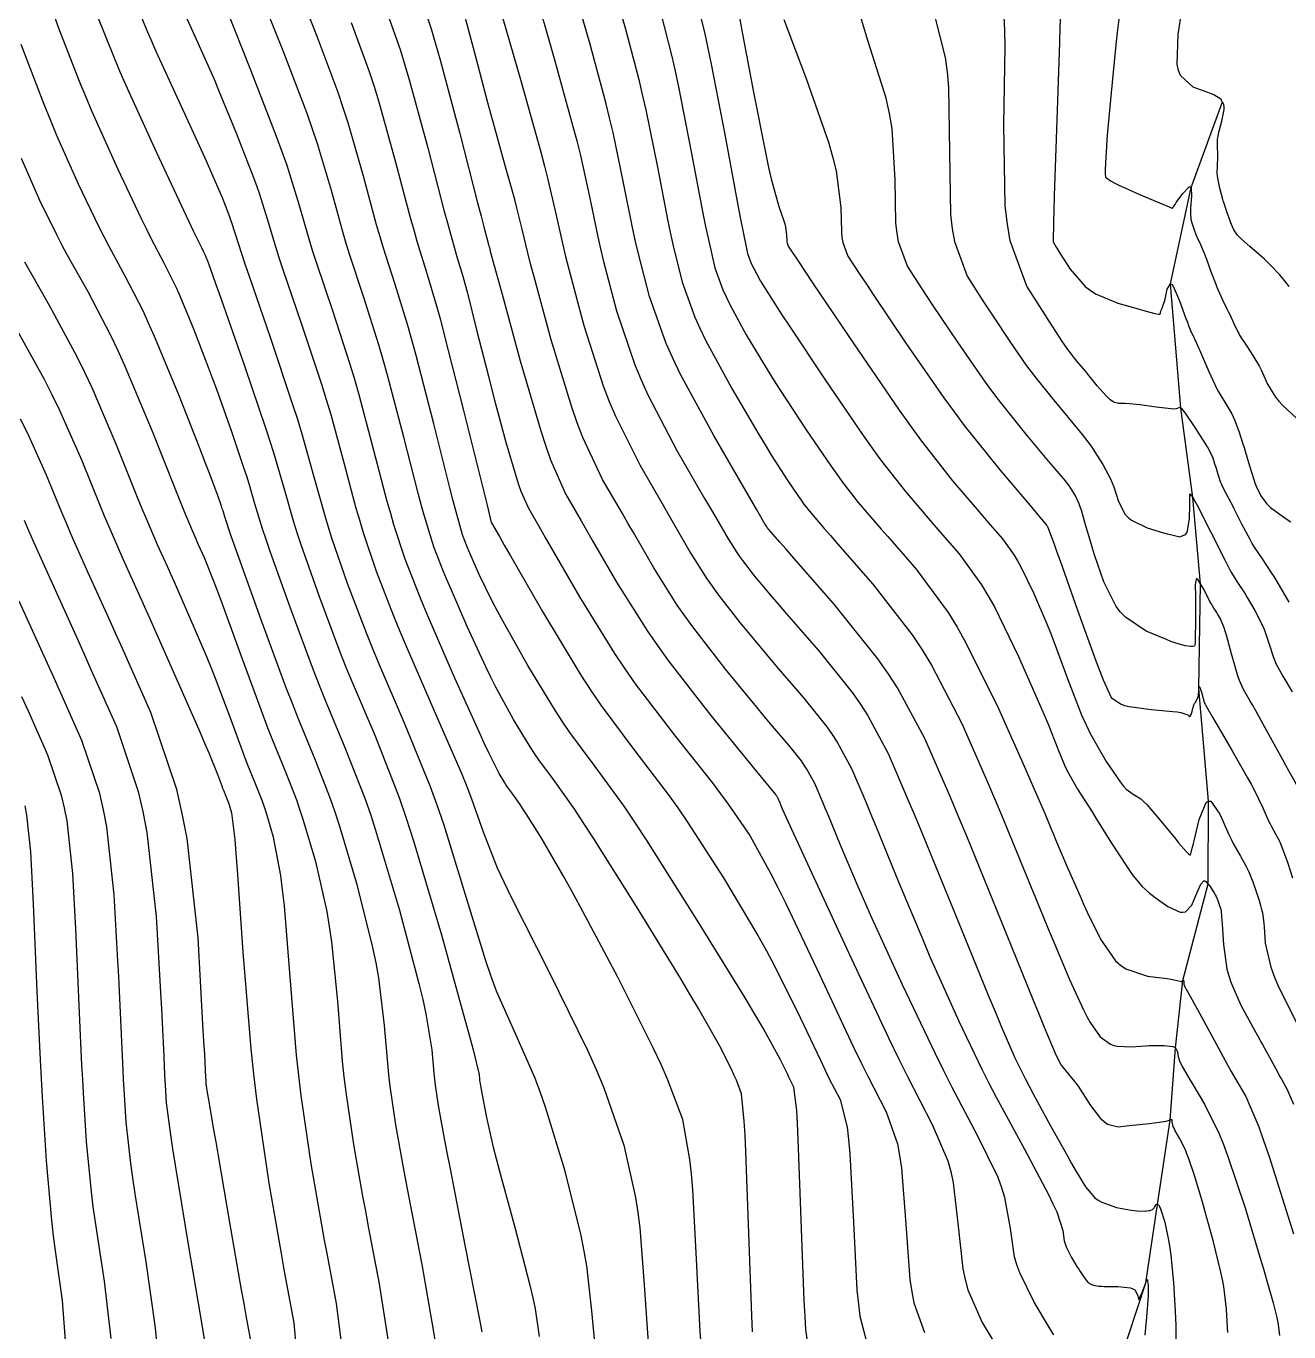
# Model space of a CAD drawing. Header units: metres. Extents: x 837475 to 838479, y 1189012 to 1191015.
# Drawn here: x 837626.7 to 837717.1, y 1190022 to 1190115.5 of the extents above; entities that cross this region are included whole.
import ezdxf

# ---------------------------------------------------------------- set-up
doc = ezdxf.new("R2010")
doc.units = ezdxf.units.M
doc.header["$LTSCALE"] = 0.3
for name, color, linetype in [('COTAS 10', 1, 'Continuous'), ('COTAS INT', 252, 'Continuous'), ('DRENAJE', 5, 'Continuous')]:
    doc.layers.add(name, color=color, linetype=linetype)

msp = doc.modelspace()

# ---------------------------------------------------------------- linework, layer by layer
at = {"layer": 'COTAS 10'}
for points in [[(837627.436, 1190119.739), (837628.998, 1190115.354), (837630.458, 1190111.607), (837630.906, 1190110.531), (837631.372, 1190109.439), (837633.209, 1190105.354), (837634.906, 1190101.774), (837635.283, 1190101), (837635.619, 1190100.319), (837636.5, 1190098.644), (837637.204, 1190097.267), (837637.43, 1190096.774), (837637.669, 1190096.233), (837638.644, 1190093.875), (837639.704, 1190091.13), (837639.997, 1190090.344), (837640.29, 1190089.547), (837641.346, 1190086.577), (837642.244, 1190083.923), (837642.438, 1190083.326), (837642.609, 1190082.789), (837643.025, 1190081.346), (837643.574, 1190079.561), (837643.827, 1190078.808), (837644.125, 1190077.943), (837645.565, 1190073.886), (837647.22, 1190069.439), (837647.652, 1190068.329), (837648.073, 1190067.271), (837649.5, 1190063.886), (837650.922, 1190060.244), (837651.34, 1190059.024), (837651.768, 1190057.713), (837653.403, 1190052.212), (837654.794, 1190046.967), (837655.069, 1190045.817), (837655.296, 1190044.799), (837655.72, 1190042.212), (837655.856, 1190040.548), (837655.903, 1190040.112), (837655.953, 1190039.686), (837656.167, 1190038.236), (837656.606, 1190035.862), (837656.799, 1190034.854), (837657.022, 1190033.693), (837658.086, 1190028.236), (837659.101, 1190023.019), (837659.294, 1190022.011)], [(837678.684, 1190022.008), (837678.632, 1190023.2), (837678.428, 1190029.076), (837678.215, 1190034.934), (837678.157, 1190036.114), (837678.099, 1190037.102), (837677.895, 1190039.076), (837677.535, 1190040.037), (837677.379, 1190040.388), (837677.199, 1190040.775), (837676.344, 1190042.475), (837674.813, 1190045.188), (837674.206, 1190046.213), (837673.519, 1190047.356), (837670.379, 1190052.475), (837667.241, 1190057.456), (837666.556, 1190058.512), (837665.95, 1190059.428), (837664.426, 1190061.572), (837663.378, 1190062.981), (837663.071, 1190063.434), (837662.759, 1190063.915), (837661.572, 1190065.878), (837660.313, 1190068.204), (837659.955, 1190068.914), (837659.592, 1190069.652), (837658.247, 1190072.553), (837657.046, 1190075.304), (837656.774, 1190075.947), (837656.528, 1190076.538), (837655.861, 1190078.247), (837655.231, 1190080.286), (837655.008, 1190081.087), (837654.765, 1190081.99), (837653.715, 1190086.101), (837652.555, 1190090.541), (837652.242, 1190091.651), (837651.934, 1190092.71), (837650.851, 1190096.101), (837649.851, 1190099.136), (837649.595, 1190099.97), (837649.348, 1190100.801), (837648.528, 1190103.778), (837647.534, 1190107.112), (837647.176, 1190108.167), (837646.782, 1190109.28), (837645.062, 1190113.778), (837643.294, 1190118.253)], [(837700.265, 1190021.793), (837700.096, 1190022.073), (837699.891, 1190022.414), (837698.854, 1190024.149), (837697.822, 1190026.252), (837697.62, 1190026.826), (837697.454, 1190027.396), (837697.157, 1190029.423), (837696.767, 1190031.647), (837696.543, 1190032.342), (837696.267, 1190033.071), (837694.852, 1190035.989), (837692.959, 1190039.57), (837692.383, 1190040.716), (837691.785, 1190041.93), (837689.436, 1190046.876), (837687.234, 1190051.685), (837686.729, 1190052.814), (837686.269, 1190053.854), (837684.983, 1190056.876), (837684.098, 1190059.041), (837683.89, 1190059.54), (837683.699, 1190059.997), (837683.143, 1190061.285), (837682.585, 1190062.319), (837682.392, 1190062.615), (837682.182, 1190062.915), (837681.285, 1190064.035), (837679.976, 1190065.57), (837679.507, 1190066.132), (837678.991, 1190066.754), (837676.743, 1190069.493), (837674.404, 1190072.507), (837673.831, 1190073.301), (837673.291, 1190074.079), (837671.612, 1190076.743), (837670.159, 1190079.267), (837669.761, 1190079.956), (837669.365, 1190080.642), (837667.952, 1190083.082), (837666.535, 1190086.085), (837666.137, 1190087.124), (837665.736, 1190088.253), (837664.265, 1190093.082), (837663.04, 1190097.592), (837662.794, 1190098.52), (837662.588, 1190099.309), (837662.181, 1190100.998), (837661.912, 1190102.161), (837661.793, 1190102.617), (837661.655, 1190103.132), (837660.998, 1190105.476), (837660.196, 1190108.341), (837659.967, 1190109.183), (837659.735, 1190110.048), (837658.87, 1190113.347), (837658.088, 1190116.287)], [(837672.098, 1190116.545), (837672.908, 1190113.365), (837673.144, 1190112.317), (837673.385, 1190111.196), (837674.298, 1190106.545), (837675.133, 1190102.152), (837675.325, 1190101.195), (837675.5, 1190100.351), (837675.99, 1190098.237), (837676.565, 1190096.661), (837676.794, 1190096.155), (837677.053, 1190095.619), (837678.237, 1190093.434), (837679.734, 1190090.942), (837680.19, 1190090.213), (837680.663, 1190089.467), (837682.521, 1190086.632), (837684.295, 1190084.043), (837684.715, 1190083.452), (837685.104, 1190082.916), (837686.255, 1190081.435), (837687.467, 1190080.019), (837687.896, 1190079.524), (837688.365, 1190078.984), (837690.395, 1190076.661), (837692.695, 1190073.537), (837693.334, 1190072.492), (837693.974, 1190071.369), (837696.296, 1190066.661), (837698.224, 1190062.328), (837698.617, 1190061.44), (837698.948, 1190060.687), (837699.635, 1190059.098), (837700.049, 1190058.096), (837700.209, 1190057.714), (837700.388, 1190057.287), (837701.2, 1190055.368), (837702.139, 1190053.219), (837702.399, 1190052.648), (837702.658, 1190052.087), (837703.597, 1190050.144), (837704.686, 1190048.596), (837705.041, 1190048.283), (837705.42, 1190048.021), (837706.981, 1190047.493), (837708.379, 1190047.319), (837708.655, 1190047.279), (837708.882, 1190047.244), (837709.303, 1190047.147), (837709.397, 1190047.11), (837709.419, 1190047.112), (837709.439, 1190047.12), (837709.495, 1190047.193), (837709.534, 1190047.242), (837709.542, 1190047.235), (837709.549, 1190047.219), (837709.567, 1190047.087), (837709.585, 1190046.917), (837709.592, 1190046.878), (837709.601, 1190046.841), (837709.639, 1190046.738), (837709.696, 1190046.637), (837709.717, 1190046.602), (837709.739, 1190046.564), (837709.836, 1190046.404), (837710.169, 1190045.808), (837710.34, 1190045.495), (837710.545, 1190045.119), (837711.569, 1190043.225), (837712.701, 1190041.153), (837712.975, 1190040.664), (837713.231, 1190040.211), (837714.01, 1190038.88), (837714.94, 1190036.706), (837715.29, 1190035.721), (837715.681, 1190034.57), (837717.43, 1190029.03)], [(837691.673, 1190116.508), (837692.484, 1190113.311), (837692.623, 1190112.263), (837692.726, 1190111.143), (837692.787, 1190106.508), (837692.872, 1190102.048), (837692.989, 1190101.038), (837693.146, 1190100.125), (837694.053, 1190097.643), (837695.234, 1190095.801), (837695.564, 1190095.293), (837695.896, 1190094.785), (837697.108, 1190092.957), (837698.316, 1190091.225), (837698.645, 1190090.777), (837698.972, 1190090.344), (837700.135, 1190088.893), (837701.166, 1190087.668), (837701.41, 1190087.376), (837701.636, 1190087.105), (837702.303, 1190086.296), (837702.863, 1190085.555), (837703.022, 1190085.326), (837703.182, 1190085.088), (837703.774, 1190084.142), (837704.313, 1190083.121), (837704.44, 1190082.834), (837704.557, 1190082.546), (837704.898, 1190081.493), (837705.381, 1190080.558), (837705.588, 1190080.344), (837705.826, 1190080.15), (837706.948, 1190079.611), (837708.115, 1190079.263), (837708.381, 1190079.189), (837708.622, 1190079.125), (837709.288, 1190078.974), (837709.7, 1190079.122), (837709.781, 1190079.246), (837709.848, 1190079.406), (837709.971, 1190080.287), (837709.994, 1190081.235), (837709.998, 1190081.438), (837710, 1190081.615), (837710, 1190082.041), (837710.226, 1190081.777), (837710.371, 1190081.52), (837710.552, 1190081.182), (837711.504, 1190079.295), (837712.527, 1190077.265), (837712.752, 1190076.836), (837712.952, 1190076.466), (837713.465, 1190075.613), (837713.86, 1190075.028), (837713.986, 1190074.827), (837714.119, 1190074.609), (837714.659, 1190073.681), (837715.175, 1190072.67), (837715.293, 1190072.4), (837715.4, 1190072.134), (837715.698, 1190071.208), (837715.984, 1190070.32), (837716.084, 1190070.078), (837716.193, 1190069.837), (837716.663, 1190068.981), (837717.322, 1190067.871)], [(837642.772, 1190021.262), (837642.422, 1190023.179), (837642.271, 1190024.038), (837642.095, 1190025.039), (837641.262, 1190029.84), (837640.435, 1190034.634), (837640.264, 1190035.631), (837640.117, 1190036.484), (837639.793, 1190038.371), (837639.66, 1190039.168), (837639.633, 1190039.334), (837639.612, 1190039.476), (837639.57, 1190039.793), (837639.559, 1190039.959), (837639.557, 1190040.006), (837639.554, 1190040.054), (837639.546, 1190040.231), (837639.454, 1190041.875), (837639.399, 1190042.847), (837639.331, 1190044.044), (837638.976, 1190050.231), (837638.189, 1190057.363), (837637.849, 1190059.154), (837637.456, 1190060.865), (837635.592, 1190066.384), (837633.561, 1190070.96), (837633.062, 1190072.076), (837632.591, 1190073.128), (837631.12, 1190076.384), (837629.875, 1190079.181), (837629.547, 1190079.943), (837629.226, 1190080.7), (837628.125, 1190083.389), (837626.757, 1190086.417), (837626.268, 1190087.388)]]:
    msp.add_lwpolyline(points, dxfattribs=at)
at = {"layer": 'COTAS INT'}
for points in [[(837682.731, 1190020.486), (837682.507, 1190022.183), (837682.445, 1190023.118), (837682.385, 1190024.255), (837682.169, 1190030.041), (837681.96, 1190035.82), (837681.904, 1190036.953), (837681.848, 1190037.883), (837681.65, 1190039.554), (837681.387, 1190040.067), (837681.289, 1190040.267), (837681.181, 1190040.492), (837680.701, 1190041.513), (837679.452, 1190043.767), (837678.858, 1190044.769), (837678.158, 1190045.936), (837674.732, 1190051.513), (837671.089, 1190057.258), (837670.25, 1190058.53), (837669.485, 1190059.663), (837667.338, 1190062.606), (837665.6, 1190064.942), (837665.092, 1190065.694), (837664.573, 1190066.49), (837662.606, 1190069.745), (837660.83, 1190072.903), (837660.431, 1190073.639), (837660.073, 1190074.316), (837659.119, 1190076.258), (837658.515, 1190077.64), (837658.379, 1190077.963), (837658.256, 1190078.261), (837657.92, 1190079.119), (837657.452, 1190080.755), (837657.245, 1190081.543), (837657.004, 1190082.475), (837655.853, 1190087.052), (837654.595, 1190091.945), (837654.286, 1190093.078), (837653.994, 1190094.114), (837653.083, 1190097.052), (837652.25, 1190099.644), (837652.008, 1190100.462), (837651.761, 1190101.323), (837650.827, 1190104.796), (837649.73, 1190108.615), (837649.38, 1190109.695), (837649.01, 1190110.784), (837647.507, 1190114.796), (837645.777, 1190119.248)], [(837712.726, 1190021.967), (837712.712, 1190022.308), (837712.634, 1190023.65), (837712.428, 1190025.258), (837712.334, 1190025.765), (837712.223, 1190026.3), (837711.692, 1190028.459), (837711.098, 1190030.611), (837710.948, 1190031.142), (837710.804, 1190031.644), (837710.338, 1190033.225), (837709.915, 1190034.483), (837709.799, 1190034.781), (837709.682, 1190035.058), (837709.265, 1190035.881), (837708.932, 1190036.473), (837708.87, 1190036.605), (837708.82, 1190036.723), (837708.748, 1190037.034), (837708.73, 1190037.191), (837708.715, 1190037.213), (837708.696, 1190037.225), (837708.589, 1190037.19), (837708.281, 1190037.091), (837708.135, 1190037.063), (837707.963, 1190037.034), (837707.12, 1190036.927), (837706.157, 1190036.825), (837705.909, 1190036.798), (837705.669, 1190036.773), (837704.869, 1190036.691), (837704.115, 1190036.882), (837703.904, 1190037.028), (837703.692, 1190037.215), (837702.918, 1190038.231), (837702.2, 1190039.354), (837702.024, 1190039.609), (837701.857, 1190039.84), (837700.907, 1190040.99), (837700.8, 1190041.148), (837700.699, 1190041.313), (837700.373, 1190041.96), (837699.605, 1190043.83), (837699.224, 1190044.766), (837698.771, 1190045.882), (837696.524, 1190051.42), (837694.026, 1190057.516), (837693.414, 1190058.983), (837692.836, 1190060.354), (837691.035, 1190064.511), (837689.075, 1190068.14), (837688.397, 1190069.18), (837687.66, 1190070.234), (837684.511, 1190074.166), (837681.646, 1190077.434), (837681.089, 1190078.071), (837680.634, 1190078.591), (837679.845, 1190079.5), (837679.734, 1190079.643), (837679.706, 1190079.681), (837679.681, 1190079.718), (837679.601, 1190079.845), (837678.995, 1190080.889), (837675.931, 1190086.175), (837673.515, 1190090.651), (837672.983, 1190091.763), (837672.511, 1190092.819), (837671.3, 1190096.175), (837670.516, 1190099.248), (837670.313, 1190100.125), (837670.115, 1190101.015), (837669.451, 1190104.326), (837668.698, 1190107.921), (837668.445, 1190108.989), (837668.172, 1190110.089), (837667.024, 1190114.326), (837665.585, 1190119.356)], [(837668.379, 1190119.568), (837669.561, 1190115.435), (837670.54, 1190111.727), (837670.794, 1190110.653), (837671.041, 1190109.559), (837671.874, 1190105.435), (837672.624, 1190101.584), (837672.819, 1190100.66), (837673.008, 1190099.799), (837673.645, 1190097.206), (837674.557, 1190094.708), (837674.919, 1190093.906), (837675.329, 1190093.057), (837677.206, 1190089.594), (837679.143, 1190086.294), (837679.591, 1190085.548), (837680, 1190084.874), (837681.158, 1190083.047), (837681.973, 1190081.858), (837682.166, 1190081.586), (837682.345, 1190081.34), (837682.874, 1190080.659), (837683.818, 1190079.567), (837684.259, 1190079.061), (837684.778, 1190078.467), (837687.301, 1190075.586), (837690.122, 1190071.949), (837690.828, 1190070.879), (837691.502, 1190069.781), (837693.665, 1190065.586), (837695.53, 1190061.341), (837696.015, 1190060.211), (837696.487, 1190059.102), (837698.079, 1190055.259), (837699.501, 1190051.773), (837699.865, 1190050.889), (837700.217, 1190050.039), (837701.383, 1190047.259), (837702.38, 1190045.075), (837702.626, 1190044.601), (837702.86, 1190044.183), (837703.593, 1190043.144), (837704.328, 1190042.627), (837704.562, 1190042.538), (837704.809, 1190042.472), (837705.813, 1190042.431), (837706.839, 1190042.515), (837707.1, 1190042.529), (837707.351, 1190042.538), (837708.174, 1190042.538), (837708.782, 1190042.451), (837708.897, 1190042.405), (837708.989, 1190042.351), (837709.131, 1190042.078), (837709.176, 1190041.715), (837709.207, 1190041.604), (837709.246, 1190041.488), (837709.456, 1190041.032), (837709.862, 1190040.321), (837710.024, 1190040.045), (837710.209, 1190039.735), (837711.06, 1190038.329), (837712.108, 1190036.197), (837712.418, 1190035.43), (837712.736, 1190034.586), (837713.955, 1190030.896), (837715.039, 1190027.303), (837715.273, 1190026.52), (837715.477, 1190025.829), (837715.975, 1190024.099), (837716.232, 1190023.053), (837716.285, 1190022.794), (837716.331, 1190022.547), (837716.431, 1190021.768)], [(837717.651, 1190061.228), (837717.087, 1190062.214), (837716.882, 1190062.581), (837716.655, 1190062.988), (837715.661, 1190064.797), (837714.695, 1190066.553), (837714.487, 1190066.927), (837714.304, 1190067.252), (837713.856, 1190068.02), (837713.553, 1190068.686), (837713.461, 1190068.947), (837713.366, 1190069.241), (837712.996, 1190070.579), (837712.634, 1190071.91), (837712.546, 1190072.199), (837712.462, 1190072.453), (837712.199, 1190073.086), (837711.986, 1190073.452), (837711.934, 1190073.538), (837711.884, 1190073.617), (837711.729, 1190073.847), (837711.526, 1190074.184), (837711.448, 1190074.33), (837711.359, 1190074.498), (837710.956, 1190075.298), (837710.585, 1190075.91), (837710.516, 1190075.961), (837710.462, 1190075.959), (837710.39, 1190075.525), (837710.407, 1190074.71), (837710.409, 1190074.469), (837710.411, 1190074.221), (837710.407, 1190073.271), (837710.398, 1190072.409), (837710.396, 1190072.217), (837710.394, 1190072.045), (837710.388, 1190071.593), (837710.378, 1190071.325), (837710.373, 1190071.27), (837710.367, 1190071.224), (837710.337, 1190071.123), (837710.211, 1190071.1), (837710.145, 1190071.103), (837710.064, 1190071.109), (837709.658, 1190071.164), (837708.931, 1190071.373), (837708.647, 1190071.478), (837708.328, 1190071.602), (837706.88, 1190072.218), (837705.391, 1190073.213), (837705.047, 1190073.576), (837704.731, 1190073.978), (837703.836, 1190075.744), (837703.21, 1190077.597), (837703.063, 1190078.053), (837702.929, 1190078.483), (837702.542, 1190079.832), (837702.237, 1190080.879), (837702.154, 1190081.12), (837702.072, 1190081.34), (837701.783, 1190081.956), (837701.503, 1190082.403), (837701.427, 1190082.516), (837701.352, 1190082.623), (837701.088, 1190082.973), (837700.51, 1190083.667), (837700.238, 1190083.991), (837699.916, 1190084.373), (837698.35, 1190086.229), (837696.441, 1190088.609), (837695.905, 1190089.321), (837695.364, 1190090.055), (837693.383, 1190092.898), (837691.61, 1190095.556), (837691.202, 1190096.174), (837690.829, 1190096.74), (837689.781, 1190098.359), (837689.15, 1190100.087), (837689.041, 1190100.722), (837688.959, 1190101.425), (837688.9, 1190104.53), (837688.678, 1190108.222), (837688.494, 1190109.295), (837688.256, 1190110.391), (837686.955, 1190114.53), (837685.534, 1190119.231)], [(837663.067, 1190118.175), (837664.487, 1190113.217), (837665.804, 1190108.451), (837666.096, 1190107.325), (837666.355, 1190106.283), (837667.028, 1190103.217), (837667.606, 1190100.446), (837667.806, 1190099.59), (837668.024, 1190098.696), (837668.955, 1190095.144), (837670.252, 1190091.297), (837670.701, 1190090.216), (837671.188, 1190089.129), (837673.271, 1190085.144), (837675.255, 1190081.722), (837675.679, 1190080.989), (837676.05, 1190080.349), (837676.938, 1190078.811), (837677.551, 1190077.838), (837677.748, 1190077.554), (837677.957, 1190077.264), (837678.811, 1190076.164), (837680.087, 1190074.645), (837680.562, 1190074.091), (837681.089, 1190073.48), (837683.435, 1190070.789), (837685.834, 1190067.794), (837686.395, 1190066.992), (837686.912, 1190066.2), (837688.404, 1190063.435), (837689.889, 1190059.991), (837690.4, 1190058.771), (837690.955, 1190057.435), (837693.322, 1190051.647), (837695.57, 1190046.134), (837696.051, 1190044.971), (837696.47, 1190043.965), (837697.469, 1190041.647), (837698.224, 1190040.117), (837698.489, 1190039.608), (837698.777, 1190039.062), (837700.02, 1190036.785), (837701.255, 1190034.581), (837701.539, 1190034.082), (837701.797, 1190033.631), (837702.521, 1190032.405), (837703.206, 1190031.623), (837703.439, 1190031.452), (837703.692, 1190031.302), (837704.763, 1190030.925), (837705.799, 1190030.734), (837706.028, 1190030.701), (837706.233, 1190030.677), (837706.768, 1190030.661), (837707.082, 1190030.703), (837707.148, 1190030.715), (837707.205, 1190030.728), (837707.336, 1190030.777), (837707.42, 1190030.866), (837707.448, 1190030.904), (837707.478, 1190030.947), (837707.602, 1190031.153), (837707.779, 1190031.107), (837707.842, 1190030.992), (837707.911, 1190030.831), (837708.209, 1190029.882), (837708.511, 1190028.461), (837708.582, 1190028.003), (837708.647, 1190027.517), (837708.837, 1190025.531), (837708.956, 1190023.497), (837708.976, 1190022.982), (837708.991, 1190022.487), (837709.002, 1190020.871)], [(837667.526, 1190019.737), (837667.169, 1190023.53), (837666.826, 1190026.746), (837666.639, 1190027.796), (837666.413, 1190028.915), (837665.266, 1190033.53), (837663.869, 1190038.114), (837663.486, 1190039.212), (837663.104, 1190040.236), (837661.736, 1190043.318), (837660.356, 1190046.433), (837659.968, 1190047.477), (837659.576, 1190048.601), (837658.135, 1190053.318), (837656.576, 1190058.39), (837656.11, 1190059.737), (837655.629, 1190061.06), (837653.765, 1190065.63), (837651.946, 1190069.846), (837651.492, 1190070.945), (837651.061, 1190072.015), (837649.684, 1190075.63), (837648.567, 1190078.88), (837648.3, 1190079.719), (837648.05, 1190080.532), (837647.301, 1190083.248), (837646.435, 1190086.329), (837646.112, 1190087.372), (837645.753, 1190088.497), (837644.157, 1190093.248), (837642.655, 1190097.611), (837642.356, 1190098.493), (837642.108, 1190099.232), (837641.632, 1190100.723), (837641.404, 1190101.455), (837641.312, 1190101.716), (837641.207, 1190102.003), (837640.723, 1190103.25), (837639.903, 1190105.167), (837639.586, 1190105.876), (837639.23, 1190106.662), (837637.62, 1190110.147), (837635.987, 1190113.72), (837635.617, 1190114.562), (837635.281, 1190115.341), (837634.365, 1190117.62)], [(837654.841, 1190117.851), (837655.694, 1190115.294), (837655.992, 1190114.277), (837656.319, 1190113.126), (837657.723, 1190107.851), (837659.001, 1190102.892), (837659.247, 1190101.939), (837659.446, 1190101.169), (837659.777, 1190099.905), (837659.812, 1190099.786), (837659.825, 1190099.738), (837659.84, 1190099.682), (837659.905, 1190099.426), (837660.279, 1190098.04), (837660.489, 1190097.271), (837660.745, 1190096.337), (837662.052, 1190091.573), (837663.526, 1190086.554), (837663.888, 1190085.458), (837664.229, 1190084.489), (837665.293, 1190082.052), (837666.42, 1190080.101), (837666.802, 1190079.44), (837667.213, 1190078.726), (837668.949, 1190075.708), (837671.161, 1190072.199), (837671.873, 1190071.175), (837672.627, 1190070.128), (837675.708, 1190066.157), (837678.443, 1190062.808), (837678.98, 1190062.153), (837679.42, 1190061.616), (837680.21, 1190060.658), (837680.356, 1190060.476), (837680.39, 1190060.427), (837680.422, 1190060.378), (837680.513, 1190060.21), (837680.604, 1190059.999), (837680.635, 1190059.925), (837680.669, 1190059.843), (837680.813, 1190059.49), (837681.618, 1190057.714), (837682.068, 1190056.735), (837682.616, 1190055.545), (837685.419, 1190049.49), (837688.455, 1190043.035), (837689.151, 1190041.593), (837689.785, 1190040.3), (837691.551, 1190036.881), (837692.662, 1190034.274), (837692.883, 1190033.495), (837693.066, 1190032.691), (837693.41, 1190029.577), (837693.736, 1190026.528), (837693.906, 1190025.765), (837694.111, 1190025.036), (837695.143, 1190022.697), (837696.296, 1190020.75)], [(837674.635, 1190117.654), (837675.275, 1190115.003), (837675.493, 1190113.981), (837675.728, 1190112.834), (837676.721, 1190107.654), (837677.642, 1190102.721), (837677.831, 1190101.73), (837677.992, 1190100.903), (837678.335, 1190099.268), (837678.574, 1190098.613), (837678.669, 1190098.403), (837678.776, 1190098.181), (837679.268, 1190097.274), (837680.325, 1190095.59), (837680.788, 1190094.878), (837681.325, 1190094.06), (837683.884, 1190090.217), (837686.616, 1190086.228), (837687.263, 1190085.318), (837687.863, 1190084.492), (837689.635, 1190082.211), (837691.116, 1190080.471), (837691.533, 1190079.987), (837691.952, 1190079.501), (837693.488, 1190077.737), (837695.085, 1190075.533), (837695.543, 1190074.771), (837696.007, 1190073.943), (837697.737, 1190070.402), (837699.246, 1190066.972), (837699.57, 1190066.214), (837699.855, 1190065.538), (837700.545, 1190063.791), (837701.022, 1190062.614), (837701.171, 1190062.298), (837701.328, 1190061.987), (837701.958, 1190060.9), (837702.746, 1190059.663), (837703.002, 1190059.257), (837703.276, 1190058.823), (837704.401, 1190057.027), (837705.483, 1190055.351), (837705.728, 1190054.993), (837705.95, 1190054.682), (837706.555, 1190053.94), (837707.118, 1190053.45), (837707.313, 1190053.297), (837707.525, 1190053.136), (837708.433, 1190052.493), (837709.315, 1190052.086), (837709.511, 1190052.074), (837709.686, 1190052.106), (837710.141, 1190052.586), (837710.434, 1190053.282), (837710.506, 1190053.451), (837710.573, 1190053.609), (837710.785, 1190054.093), (837711.003, 1190054.319), (837711.075, 1190054.314), (837711.151, 1190054.28), (837711.47, 1190053.916), (837711.767, 1190053.425), (837711.83, 1190053.312), (837711.885, 1190053.209), (837712.015, 1190052.916), (837712.083, 1190052.709), (837712.1, 1190052.66), (837712.115, 1190052.614), (837712.161, 1190052.476), (837712.197, 1190052.361), (837712.206, 1190052.33), (837712.214, 1190052.298), (837712.241, 1190052.186), (837712.28, 1190051.745), (837712.297, 1190051.507), (837712.316, 1190051.218), (837712.406, 1190049.757), (837712.662, 1190048.002), (837712.786, 1190047.529), (837712.933, 1190047.062), (837713.656, 1190045.418), (837714.37, 1190044.107), (837714.511, 1190043.85), (837714.627, 1190043.637), (837714.843, 1190043.249), (837715.012, 1190042.947), (837715.098, 1190042.788), (837715.202, 1190042.597), (837715.722, 1190041.637), (837716.297, 1190040.585), (837716.436, 1190040.337), (837716.565, 1190040.107), (837716.961, 1190039.432), (837717.432, 1190038.328)], [(837717.127, 1190096.893), (837716.86, 1190097.242), (837716.543, 1190097.619), (837716.44, 1190097.734), (837716.331, 1190097.854), (837715.886, 1190098.326), (837715.347, 1190098.852), (837715.179, 1190099.005), (837715.004, 1190099.162), (837714.305, 1190099.756), (837713.672, 1190100.315), (837713.539, 1190100.448), (837713.424, 1190100.573), (837713.159, 1190100.95), (837712.997, 1190101.33), (837712.946, 1190101.458), (837712.893, 1190101.596), (837712.681, 1190102.173), (837712.461, 1190102.835), (837712.402, 1190103.026), (837712.344, 1190103.219), (837712.145, 1190103.946), (837712.003, 1190104.654), (837711.981, 1190104.836), (837711.966, 1190105.012), (837711.978, 1190105.597), (837712.016, 1190106.128), (837712.019, 1190106.269), (837712.017, 1190106.409), (837711.984, 1190106.892), (837711.997, 1190107.46), (837712.024, 1190107.652), (837712.062, 1190107.86), (837712.286, 1190108.74), (837712.455, 1190109.58), (837712.459, 1190109.762), (837712.443, 1190109.924), (837712.231, 1190110.327), (837711.723, 1190110.618), (837711.522, 1190110.709), (837711.293, 1190110.803), (837710.249, 1190111.18), (837709.342, 1190112.004), (837709.201, 1190112.381), (837709.108, 1190112.822), (837709.169, 1190114.952), (837709.504, 1190117.144)], [(837631.681, 1190116.487), (837632.96, 1190113.28), (837633.409, 1190112.231), (837633.898, 1190111.112), (837636.005, 1190106.487), (837637.941, 1190102.355), (837638.322, 1190101.546), (837638.637, 1190100.882), (837639.213, 1190099.695), (837639.372, 1190099.386), (837639.422, 1190099.275), (837639.476, 1190099.153), (837639.695, 1190098.623), (837640.239, 1190097.123), (837640.498, 1190096.39), (837640.803, 1190095.519), (837642.297, 1190091.225), (837643.831, 1190086.696), (837644.162, 1190085.677), (837644.452, 1190084.76), (837645.163, 1190082.297), (837645.812, 1190080.046), (837646.063, 1190079.264), (837646.346, 1190078.412), (837647.624, 1190074.758), (837649.14, 1190070.727), (837649.572, 1190069.637), (837650.009, 1190068.558), (837651.633, 1190064.758), (837653.374, 1190060.299), (837653.886, 1190058.805), (837654.41, 1190057.199), (837656.411, 1190050.463), (837658.093, 1190044.386), (837658.415, 1190043.195), (837658.676, 1190042.217), (837659.103, 1190040.463), (837659.132, 1190040.115), (837659.142, 1190040.023), (837659.152, 1190039.934), (837659.197, 1190039.63), (837659.294, 1190039.108), (837659.337, 1190038.882), (837659.388, 1190038.619), (837659.63, 1190037.375), (837660.121, 1190035.258), (837660.328, 1190034.445), (837660.566, 1190033.534), (837661.682, 1190029.427), (837662.749, 1190025.35), (837662.956, 1190024.459), (837663.125, 1190023.671), (837663.415, 1190021.682)], [(837637.898, 1190116.711), (837638.754, 1190114.839), (837639.806, 1190112.492), (837640.124, 1190111.752), (837640.453, 1190110.972), (837641.741, 1190107.827), (837642.907, 1190104.824), (837643.159, 1190104.133), (837643.382, 1190103.504), (837643.931, 1190101.741), (837644.521, 1190099.755), (837644.769, 1190098.985), (837645.054, 1190098.12), (837646.388, 1190094.199), (837647.813, 1190089.901), (837648.156, 1190088.798), (837648.475, 1190087.733), (837649.439, 1190084.199), (837650.289, 1190081.018), (837650.536, 1190080.175), (837650.788, 1190079.349), (837651.743, 1190076.502), (837652.981, 1190073.303), (837653.412, 1190072.254), (837653.882, 1190071.134), (837655.897, 1190066.502), (837657.812, 1190062.075), (837658.218, 1190061.084), (837658.571, 1190060.195), (837659.395, 1190057.833), (837660.404, 1190055.267), (837660.873, 1190054.249), (837661.424, 1190053.099), (837664.097, 1190047.833), (837666.874, 1190042.191), (837667.49, 1190040.803), (837668.04, 1190039.49), (837669.476, 1190035.379), (837670.308, 1190031.644), (837670.478, 1190030.568), (837670.622, 1190029.475), (837670.922, 1190025.379), (837671.228, 1190020.891)], [(837675.03, 1190020.78), (837674.93, 1190022.045), (837674.675, 1190027.227), (837674.418, 1190032.204), (837674.317, 1190033.341), (837674.204, 1190034.373), (837673.685, 1190037.227), (837672.605, 1190040.112), (837672.138, 1190041.163), (837671.596, 1190042.324), (837669.032, 1190047.426), (837666.341, 1190052.497), (837665.72, 1190053.639), (837665.153, 1190054.666), (837663.551, 1190057.426), (837662.477, 1190059.13), (837662.243, 1190059.491), (837662.036, 1190059.804), (837661.514, 1190060.538), (837661.155, 1190061.02), (837661.051, 1190061.175), (837660.944, 1190061.339), (837660.538, 1190062.011), (837659.797, 1190063.505), (837659.478, 1190064.188), (837659.111, 1190064.987), (837657.375, 1190068.848), (837655.576, 1190072.967), (837655.169, 1190073.93), (837654.801, 1190074.816), (837653.802, 1190077.375), (837653.009, 1190079.818), (837652.772, 1190080.631), (837652.527, 1190081.504), (837651.577, 1190085.15), (837650.515, 1190089.137), (837650.199, 1190090.225), (837649.874, 1190091.305), (837648.62, 1190095.15), (837647.453, 1190098.628), (837647.182, 1190099.477), (837646.934, 1190100.278), (837646.23, 1190102.76), (837645.359, 1190105.553), (837645.007, 1190106.551), (837644.607, 1190107.645), (837642.76, 1190112.404), (837641.004, 1190116.777)], [(837652.396, 1190116.833), (837653.466, 1190113.791), (837653.788, 1190112.749), (837654.122, 1190111.622), (837655.425, 1190106.833), (837656.588, 1190102.369), (837656.834, 1190101.447), (837657.048, 1190100.66), (837657.545, 1190098.954), (837657.934, 1190097.648), (837658.079, 1190097.115), (837658.239, 1190096.507), (837658.954, 1190093.691), (837659.769, 1190090.465), (837659.994, 1190089.599), (837660.217, 1190088.745), (837661.021, 1190085.757), (837661.754, 1190083.26), (837661.934, 1190082.715), (837662.104, 1190082.233), (837662.633, 1190081.021), (837663.475, 1190079.561), (837663.842, 1190078.924), (837664.267, 1190078.185), (837666.287, 1190074.674), (837668.8, 1190070.603), (837669.537, 1190069.511), (837670.291, 1190068.435), (837673.163, 1190064.674), (837675.796, 1190061.357), (837676.401, 1190060.56), (837676.951, 1190059.815), (837678.488, 1190057.564), (837679.978, 1190054.87), (837680.499, 1190053.846), (837681.066, 1190052.702), (837683.506, 1190047.564), (837685.905, 1190042.458), (837686.446, 1190041.334), (837686.933, 1190040.335), (837688.251, 1190037.772), (837689.058, 1190035.477), (837689.223, 1190034.648), (837689.364, 1190033.734), (837689.663, 1190029.732), (837689.952, 1190025.771), (837690.086, 1190024.883), (837690.243, 1190024.085), (837691.006, 1190021.96)], [(837660.763, 1190116.253), (837662.108, 1190111.56), (837663.495, 1190106.611), (837663.786, 1190105.525), (837664.036, 1190104.561), (837664.604, 1190102.108), (837665.097, 1190099.878), (837665.3, 1190099.055), (837665.532, 1190098.144), (837666.61, 1190094.113), (837667.994, 1190089.775), (837668.419, 1190088.67), (837668.862, 1190087.607), (837670.612, 1190084.113), (837672.31, 1190081.182), (837672.72, 1190080.473), (837673.104, 1190079.808), (837674.275, 1190077.777), (837675.421, 1190075.958), (837675.79, 1190075.428), (837676.18, 1190074.885), (837677.777, 1190072.828), (837679.539, 1190070.7), (837680.034, 1190070.112), (837680.533, 1190069.525), (837682.36, 1190067.412), (837684.008, 1190065.355), (837684.394, 1190064.803), (837684.749, 1190064.259), (837685.774, 1190062.36), (837686.794, 1190059.994), (837687.145, 1190059.155), (837687.526, 1190058.238), (837689.152, 1190054.261), (837690.919, 1190049.994), (837691.39, 1190048.892), (837691.852, 1190047.825), (837693.452, 1190044.261), (837695.114, 1190040.826), (837695.615, 1190039.84), (837696.133, 1190038.839), (837698.152, 1190035.098), (837699.872, 1190031.868), (837700.202, 1190031.19), (837700.469, 1190030.604), (837700.904, 1190029.268), (837701.012, 1190028.532), (837701.072, 1190028.325), (837701.145, 1190028.117), (837701.52, 1190027.353), (837701.941, 1190026.662), (837702.043, 1190026.5), (837702.139, 1190026.349), (837702.434, 1190025.911), (837702.687, 1190025.609), (837702.756, 1190025.544), (837702.826, 1190025.488), (837703.074, 1190025.354), (837703.494, 1190025.293), (837703.672, 1190025.282), (837703.877, 1190025.274), (837704.84, 1190025.267), (837705.751, 1190025.174), (837705.924, 1190025.111), (837706.063, 1190025.032), (837706.275, 1190024.612), (837706.316, 1190024.328), (837706.346, 1190024.335), (837706.384, 1190024.378), (837706.592, 1190024.842), (837706.805, 1190025.416), (837706.847, 1190025.529), (837706.882, 1190025.622), (837706.944, 1190025.79), (837706.962, 1190025.747), (837706.969, 1190025.706), (837706.977, 1190025.653), (837707.012, 1190025.355), (837707.018, 1190024.774), (837707.009, 1190024.541), (837706.994, 1190024.278), (837706.898, 1190023.068), (837706.772, 1190021.776)], [(837677.747, 1190116.161), (837677.93, 1190115.236), (837678.763, 1190110.827), (837679.63, 1190106.379), (837679.834, 1190105.43), (837680.023, 1190104.604), (837680.574, 1190102.638), (837680.932, 1190101.611), (837680.999, 1190101.377), (837681.052, 1190101.164), (837681.127, 1190100.574), (837681.135, 1190100.181), (837681.145, 1190100.091), (837681.159, 1190100.011), (837681.239, 1190099.792), (837682.021, 1190098.618), (837682.478, 1190097.935), (837683.039, 1190097.097), (837685.931, 1190092.779), (837689.191, 1190088.035), (837689.983, 1190086.929), (837690.727, 1190085.912), (837693.016, 1190082.987), (837694.765, 1190080.924), (837695.169, 1190080.45), (837695.539, 1190080.018), (837696.582, 1190078.812), (837697.42, 1190077.655), (837697.66, 1190077.255), (837697.904, 1190076.82), (837698.812, 1190074.962), (837699.753, 1190072.74), (837700.017, 1190072.077), (837700.283, 1190071.392), (837701.258, 1190068.746), (837702.278, 1190066.153), (837702.573, 1190065.502), (837702.874, 1190064.88), (837704.004, 1190062.875), (837705.012, 1190061.411), (837705.236, 1190061.13), (837705.435, 1190060.902), (837705.953, 1190060.527), (837706.483, 1190060.21), (837706.69, 1190060.019), (837706.923, 1190059.783), (837707.979, 1190058.557), (837708.996, 1190057.304), (837709.203, 1190057.052), (837709.379, 1190056.84), (837709.749, 1190056.416), (837709.885, 1190056.285), (837709.913, 1190056.259), (837709.938, 1190056.236), (837709.993, 1190056.189), (837710.019, 1190056.177), (837710.025, 1190056.177), (837710.03, 1190056.178), (837710.043, 1190056.192), (837710.053, 1190056.216), (837710.059, 1190056.23), (837710.072, 1190056.259), (837710.173, 1190056.656), (837710.232, 1190056.895), (837710.304, 1190057.191), (837710.677, 1190058.727), (837711.182, 1190059.941), (837711.338, 1190060.034), (837711.501, 1190060.02), (837712.146, 1190059.092), (837712.793, 1190057.647), (837712.956, 1190057.308), (837713.113, 1190056.995), (837713.624, 1190056.085), (837714.045, 1190055.356), (837714.145, 1190055.157), (837714.238, 1190054.959), (837714.515, 1190054.255), (837714.723, 1190053.626), (837714.773, 1190053.476), (837714.82, 1190053.336), (837714.96, 1190052.918), (837715.069, 1190052.568), (837715.096, 1190052.472), (837715.121, 1190052.377), (837715.202, 1190052.034), (837715.275, 1190051.492), (837715.296, 1190051.27), (837715.317, 1190051.018), (837715.396, 1190049.849), (837715.795, 1190048.133), (837716.017, 1190047.536), (837716.288, 1190046.887), (837717.674, 1190044.099)], [(837717.119, 1190074.276), (837716.252, 1190075.766), (837716.038, 1190076.116), (837715.836, 1190076.438), (837715.201, 1190077.378), (837714.636, 1190078.224), (837714.478, 1190078.487), (837714.319, 1190078.763), (837713.739, 1190079.867), (837713.209, 1190080.927), (837713.082, 1190081.175), (837712.962, 1190081.405), (837712.601, 1190082.071), (837712.326, 1190082.607), (837712.261, 1190082.754), (837712.201, 1190082.9), (837712.023, 1190083.424), (837711.879, 1190083.923), (837711.84, 1190084.053), (837711.802, 1190084.18), (837711.665, 1190084.61), (837711.386, 1190085.194), (837711.258, 1190085.419), (837711.108, 1190085.67), (837710.383, 1190086.804), (837709.685, 1190087.822), (837709.553, 1190088), (837709.447, 1190088.132), (837709.282, 1190088.237), (837709.026, 1190088.124), (837708.861, 1190088.12), (837708.657, 1190088.128), (837707.581, 1190088.255), (837706.427, 1190088.417), (837706.173, 1190088.448), (837705.947, 1190088.472), (837705.369, 1190088.508), (837705.01, 1190088.515), (837704.922, 1190088.521), (837704.84, 1190088.53), (837704.587, 1190088.576), (837704.268, 1190088.798), (837704.144, 1190088.917), (837704.005, 1190089.061), (837703.377, 1190089.792), (837702.71, 1190090.607), (837702.548, 1190090.805), (837702.394, 1190090.99), (837701.92, 1190091.558), (837701.503, 1190092.079), (837701.385, 1190092.234), (837701.267, 1190092.395), (837700.834, 1190093.017), (837700.182, 1190094.014), (837699.926, 1190094.412), (837699.638, 1190094.862), (837698.324, 1190096.926), (837697.142, 1190100.163), (837696.936, 1190101.353), (837696.784, 1190102.67), (837696.674, 1190108.487), (837696.773, 1190114.064), (837696.753, 1190115.23), (837696.712, 1190116.232)], [(837700.741, 1190116.423), (837700.704, 1190115.495), (837700.663, 1190114.384), (837700.472, 1190108.841), (837700.298, 1190103.398), (837700.266, 1190102.349), (837700.243, 1190101.499), (837700.22, 1190100.085), (837700.421, 1190099.713), (837700.539, 1190099.521), (837700.683, 1190099.29), (837701.431, 1190098.133), (837702.515, 1190096.902), (837702.873, 1190096.625), (837703.255, 1190096.375), (837704.841, 1190095.703), (837706.312, 1190095.29), (837706.621, 1190095.204), (837706.888, 1190095.13), (837707.499, 1190094.962), (837707.765, 1190094.908), (837707.813, 1190094.906), (837707.852, 1190094.908), (837707.902, 1190094.961), (837707.91, 1190095.075), (837707.921, 1190095.115), (837707.937, 1190095.159), (837708.028, 1190095.353), (837708.153, 1190095.694), (837708.191, 1190095.832), (837708.23, 1190095.989), (837708.381, 1190096.713), (837708.615, 1190097.097), (837708.706, 1190097.04), (837708.809, 1190096.912), (837709.273, 1190095.859), (837709.729, 1190094.593), (837709.826, 1190094.331), (837709.911, 1190094.108), (837710.111, 1190093.618), (837710.24, 1190093.354), (837710.279, 1190093.272), (837710.319, 1190093.186), (837710.479, 1190092.845), (837710.659, 1190092.446), (837710.713, 1190092.324), (837710.769, 1190092.196), (837710.985, 1190091.693), (837711.223, 1190091.135), (837711.294, 1190090.973), (837711.366, 1190090.808), (837711.641, 1190090.182), (837711.96, 1190089.528), (837712.06, 1190089.345), (837712.165, 1190089.161), (837712.583, 1190088.487), (837713.001, 1190087.774), (837713.105, 1190087.565), (837713.203, 1190087.35), (837713.518, 1190086.533), (837713.804, 1190085.636), (837713.884, 1190085.371), (837713.966, 1190085.1), (837714.266, 1190084.059), (837714.577, 1190083.07), (837714.665, 1190082.83), (837714.755, 1190082.604), (837715.086, 1190081.913), (837715.492, 1190081.351), (837715.628, 1190081.207), (837715.775, 1190081.068), (837716.39, 1190080.606), (837717.054, 1190080.165), (837717.231, 1190080.04)], [(837705.035, 1190116.995), (837704.792, 1190115.082), (837704.719, 1190114.434), (837704.645, 1190113.735), (837704.361, 1190110.781), (837704.118, 1190108.01), (837704.07, 1190107.426), (837704.03, 1190106.922), (837703.954, 1190105.763), (837703.944, 1190105.216), (837703.945, 1190105.097), (837703.948, 1190104.993), (837703.973, 1190104.736), (837704.36, 1190104.449), (837704.593, 1190104.327), (837704.879, 1190104.186), (837706.362, 1190103.52), (837707.842, 1190102.885), (837708.125, 1190102.763), (837708.355, 1190102.665), (837708.728, 1190102.506), (837708.742, 1190102.503), (837708.745, 1190102.503), (837708.748, 1190102.504), (837708.754, 1190102.511), (837708.872, 1190102.679), (837708.945, 1190102.782), (837709.036, 1190102.909), (837709.509, 1190103.57), (837709.961, 1190104.038), (837710.037, 1190104.043), (837710.093, 1190103.994), (837710.12, 1190103.367), (837710.048, 1190102.517), (837710.041, 1190102.327), (837710.04, 1190102.157), (837710.085, 1190101.708), (837710.17, 1190101.397), (837710.195, 1190101.314), (837710.22, 1190101.232), (837710.315, 1190100.949), (837710.442, 1190100.622), (837710.487, 1190100.514), (837710.537, 1190100.397), (837710.756, 1190099.911), (837711.023, 1190099.286), (837711.104, 1190099.083), (837711.188, 1190098.866), (837711.516, 1190097.974), (837711.856, 1190097.065), (837711.947, 1190096.839), (837712.037, 1190096.623), (837712.351, 1190095.933), (837712.661, 1190095.297), (837712.749, 1190095.115), (837712.837, 1190094.93), (837713.159, 1190094.242), (837713.444, 1190093.647), (837713.509, 1190093.52), (837713.567, 1190093.411), (837713.725, 1190093.155), (837713.917, 1190092.883), (837713.997, 1190092.763), (837714.089, 1190092.624), (837714.517, 1190091.96), (837714.985, 1190091.162), (837715.102, 1190090.939), (837715.213, 1190090.714), (837715.571, 1190089.894), (837716.138, 1190088.965), (837716.381, 1190088.672), (837716.662, 1190088.364), (837717.991, 1190087.122)], [(837649.952, 1190115.815), (837651.238, 1190112.287), (837651.584, 1190111.222), (837651.926, 1190110.119), (837653.126, 1190105.815), (837654.174, 1190101.846), (837654.421, 1190100.954), (837654.649, 1190100.152), (837655.314, 1190098.003), (837656.054, 1190095.518), (837656.329, 1190094.504), (837656.635, 1190093.349), (837657.991, 1190088.003), (837659.242, 1190082.961), (837659.673, 1190081.224), (837659.979, 1190079.991), (837659.983, 1190079.983), (837659.985, 1190079.977), (837659.991, 1190079.963), (837660.555, 1190078.98), (837660.908, 1190078.365), (837661.346, 1190077.603), (837663.64, 1190073.612), (837666.388, 1190069.066), (837667.113, 1190067.953), (837667.822, 1190066.904), (837670.25, 1190063.64), (837672.641, 1190060.51), (837673.326, 1190059.545), (837674.02, 1190058.536), (837676.61, 1190054.539), (837679.068, 1190050.403), (837679.679, 1190049.308), (837680.259, 1190048.234), (837682.104, 1190044.539), (837683.543, 1190041.475), (837683.867, 1190040.8), (837684.16, 1190040.201), (837684.951, 1190038.663), (837685.453, 1190036.68), (837685.564, 1190035.8), (837685.662, 1190034.777), (837685.916, 1190029.886), (837686.168, 1190025.013), (837686.266, 1190024), (837686.375, 1190023.134), (837686.868, 1190021.223)], [(837680.925, 1190116.015), (837682.552, 1190111.733), (837684.145, 1190107.167), (837684.443, 1190106.123), (837684.679, 1190105.176), (837685.014, 1190102.552), (837685.047, 1190100.803), (837685.093, 1190100.407), (837685.155, 1190100.049), (837685.51, 1190099.076), (837686.425, 1190097.679), (837686.84, 1190097.054), (837687.324, 1190096.326), (837689.657, 1190092.839), (837692.387, 1190088.916), (837693.122, 1190087.913), (837693.849, 1190086.948), (837696.397, 1190083.763), (837698.415, 1190081.376), (837698.806, 1190080.913), (837699.125, 1190080.535), (837699.675, 1190079.887), (837699.755, 1190079.777), (837699.778, 1190079.739), (837699.801, 1190079.698), (837699.887, 1190079.521), (837700.26, 1190078.508), (837700.464, 1190077.94), (837700.712, 1190077.246), (837701.971, 1190073.701), (837703.279, 1190070.09), (837703.559, 1190069.355), (837703.802, 1190068.734), (837704.382, 1190067.449), (837705.03, 1190066.992), (837705.317, 1190066.894), (837705.651, 1190066.808), (837707.244, 1190066.6), (837708.798, 1190066.462), (837709.107, 1190066.42), (837709.364, 1190066.376), (837709.853, 1190066.205), (837709.981, 1190066.101), (837710.01, 1190066.099), (837710.036, 1190066.109), (837710.106, 1190066.244), (837710.16, 1190066.454), (837710.175, 1190066.512), (837710.191, 1190066.569), (837710.251, 1190066.774), (837710.324, 1190066.968), (837710.348, 1190067.018), (837710.374, 1190067.068), (837710.483, 1190067.234), (837710.58, 1190067.446), (837710.599, 1190067.523), (837710.615, 1190067.609), (837710.643, 1190067.986), (837710.675, 1190068.224), (837710.693, 1190068.223), (837710.715, 1190068.191), (837710.828, 1190067.832), (837710.947, 1190067.378), (837710.972, 1190067.287), (837710.995, 1190067.211), (837711.049, 1190067.06), (837711.102, 1190066.968), (837711.124, 1190066.93), (837711.149, 1190066.885), (837711.264, 1190066.676), (837711.619, 1190066.06), (837711.795, 1190065.759), (837712.005, 1190065.401), (837713.044, 1190063.637), (837714.145, 1190061.714), (837714.394, 1190061.256), (837714.619, 1190060.831), (837715.229, 1190059.562), (837715.647, 1190058.625), (837715.751, 1190058.408), (837715.85, 1190058.209), (837716.164, 1190057.645), (837716.466, 1190057.06), (837716.556, 1190056.849), (837716.65, 1190056.615), (837717.015, 1190055.593), (837717.363, 1190054.543)], [(837655.996, 1190021.124), (837655.847, 1190022.173), (837655.023, 1190026.841), (837654.095, 1190031.634), (837653.881, 1190032.762), (837653.686, 1190033.802), (837653.137, 1190036.841), (837652.755, 1190039.438), (837652.664, 1190040.2), (837652.581, 1190040.981), (837652.336, 1190043.96), (837651.917, 1190047.38), (837651.723, 1190048.44), (837651.495, 1190049.548), (837650.394, 1190053.96), (837649.127, 1190058.226), (837648.795, 1190059.243), (837648.471, 1190060.189), (837647.368, 1190063.014), (837646.137, 1190065.983), (837645.732, 1190067.02), (837645.299, 1190068.151), (837643.506, 1190073.014), (837641.903, 1190077.474), (837641.591, 1190078.352), (837641.335, 1190079.075), (837640.887, 1190080.395), (837640.765, 1190080.818), (837640.715, 1190080.976), (837640.658, 1190081.151), (837640.395, 1190081.929), (837639.777, 1190083.576), (837639.497, 1190084.298), (837639.17, 1190085.137), (837637.593, 1190089.127), (837635.863, 1190093.313), (837635.438, 1190094.273), (837635.037, 1190095.148), (837633.786, 1190097.593), (837632.602, 1190099.756), (837632.243, 1190100.454), (837631.87, 1190101.193), (837630.414, 1190104.221), (837628.846, 1190107.766), (837628.403, 1190108.831), (837627.957, 1190109.934), (837626.314, 1190114.221)], [(837626.319, 1190106.092), (837627.618, 1190103.088), (837628.835, 1190100.613), (837629.203, 1190099.908), (837629.584, 1190099.193), (837631.073, 1190096.542), (837632.738, 1190093.361), (837633.231, 1190092.313), (837633.738, 1190091.193), (837635.683, 1190086.542), (837637.361, 1190082.331), (837637.7, 1190081.488), (837637.983, 1190080.785), (837638.551, 1190079.41), (837638.811, 1190078.834), (837638.9, 1190078.634), (837638.997, 1190078.416), (837639.41, 1190077.486), (837640.11, 1190075.735), (837640.388, 1190075.001), (837640.702, 1190074.159), (837642.141, 1190070.217), (837643.636, 1190066.151), (837643.985, 1190065.231), (837644.307, 1190064.4), (837645.235, 1190062.141), (837646.019, 1190060.135), (837646.249, 1190059.462), (837646.485, 1190058.74), (837647.386, 1190055.708), (837648.197, 1190052.13), (837648.377, 1190051.062), (837648.537, 1190049.961), (837648.953, 1190045.708), (837649.305, 1190041.415), (837649.426, 1190040.289), (837649.556, 1190039.19), (837650.107, 1190035.446), (837650.765, 1190031.743), (837650.963, 1190030.669), (837651.167, 1190029.575), (837651.96, 1190025.446), (837652.594, 1190021.327)], [(837649.341, 1190020.481), (837648.897, 1190024.052), (837648.24, 1190027.515), (837648.045, 1190028.577), (837647.845, 1190029.684), (837647.077, 1190034.052), (837646.357, 1190038.941), (837646.187, 1190040.377), (837646.03, 1190041.848), (837645.569, 1190047.456), (837645.157, 1190052.542), (837645.03, 1190053.684), (837644.898, 1190054.711), (837644.377, 1190057.456), (837643.844, 1190059.253), (837643.704, 1190059.681), (837643.567, 1190060.08), (837643.103, 1190061.269), (837642.553, 1190062.608), (837642.362, 1190063.1), (837642.155, 1190063.646), (837641.269, 1190066.055), (837640.225, 1190068.825), (837639.918, 1190069.597), (837639.603, 1190070.371), (837638.401, 1190073.188), (837637.283, 1190075.71), (837637.02, 1190076.299), (837636.778, 1190076.84), (837636.074, 1190078.401), (837635.28, 1190080.25), (837634.982, 1190080.973), (837634.649, 1190081.788), (837633.164, 1190085.491), (837631.388, 1190089.641), (837630.872, 1190090.737), (837630.346, 1190091.81), (837628.359, 1190095.491), (837626.567, 1190098.631)], [(837625.646, 1190094.44), (837627.954, 1190090.258), (837628.513, 1190089.161), (837629.038, 1190088.089), (837630.644, 1190084.44), (837631.938, 1190081.244), (837632.264, 1190080.458), (837632.578, 1190079.716), (837633.597, 1190077.393), (837634.745, 1190074.847), (837635.14, 1190073.963), (837635.569, 1190073.003), (837637.393, 1190068.89), (837639.096, 1190065.007), (837639.447, 1190064.192), (837639.747, 1190063.49), (837640.397, 1190061.894), (837640.674, 1190061.14), (837640.739, 1190060.969), (837640.798, 1190060.815), (837640.97, 1190060.397), (837641.116, 1190060.025), (837641.158, 1190059.9), (837641.202, 1190059.766), (837641.369, 1190059.205), (837641.6, 1190057.292), (837641.684, 1190056.307), (837641.777, 1190055.124), (837642.185, 1190049.205), (837642.754, 1190042.281), (837642.948, 1190040.465), (837643.158, 1190038.693), (837644.047, 1190032.657), (837644.925, 1190027.625), (837645.127, 1190026.485), (837645.312, 1190025.456), (837645.835, 1190022.657), (837646.088, 1190019.635)], [(837626.514, 1190080.157), (837626.829, 1190079.429), (837627.173, 1190078.647), (837628.643, 1190075.376), (837630.335, 1190071.639), (837630.819, 1190070.564), (837631.308, 1190069.47), (837633.128, 1190065.376), (837634.698, 1190060.729), (837635.029, 1190059.288), (837635.316, 1190057.779), (837635.978, 1190051.775), (837636.286, 1190046.322), (837636.35, 1190045.162), (837636.404, 1190044.154), (837636.52, 1190041.775), (837636.582, 1190040.413), (837636.602, 1190040.046), (837636.622, 1190039.684), (837636.706, 1190038.411), (837636.998, 1190036.12), (837637.151, 1190035.116), (837637.335, 1190033.951), (837638.257, 1190028.411), (837639.155, 1190023.088), (837639.323, 1190022.062), (837639.457, 1190021.229)], [(837636.037, 1190021.283), (837635.939, 1190022.311), (837635.256, 1190027.028), (837634.468, 1190031.911), (837634.303, 1190033.043), (837634.161, 1190034.079), (837633.841, 1190037.028), (837633.685, 1190039.409), (837633.646, 1190040.087), (837633.61, 1190040.773), (837633.354, 1190046.432), (837633.301, 1190047.477), (837633.242, 1190048.601), (837632.98, 1190053.318), (837632.442, 1190058.196), (837632.21, 1190059.421), (837631.94, 1190060.592), (837630.665, 1190064.367), (837629.055, 1190067.981), (837628.575, 1190069.051), (837628.08, 1190070.15), (837626.166, 1190074.367)], [(837626.331, 1190067.538), (837626.803, 1190066.492), (837628.202, 1190063.359), (837629.183, 1190060.455), (837629.39, 1190059.555), (837629.569, 1190058.613), (837629.983, 1190054.861), (837630.198, 1190050.879), (837630.252, 1190049.792), (837630.303, 1190048.711), (837630.469, 1190044.861), (837630.638, 1190041.132), (837630.691, 1190040.127), (837630.748, 1190039.134), (837630.976, 1190035.646), (837631.323, 1190032.038), (837631.454, 1190030.969), (837631.601, 1190029.87), (837632.256, 1190025.646), (837632.724, 1190021.534)], [(837626.57, 1190059.689), (837626.695, 1190059.029), (837626.985, 1190056.404), (837627.153, 1190053.158), (837627.203, 1190052.106), (837627.253, 1190050.989), (837627.443, 1190046.404), (837627.665, 1190041.491), (837627.736, 1190040.167), (837627.81, 1190038.859), (837628.111, 1190034.264), (837628.485, 1190029.998), (837628.606, 1190028.896), (837628.734, 1190027.829), (837629.256, 1190024.264), (837629.508, 1190020.757)]]:
    msp.add_lwpolyline(points, dxfattribs=at)
at = {"layer": 'DRENAJE'}
for p, q in [((837710.093, 1190103.994), (837712.337, 1190110.126)), ((837708.615, 1190097.097), (837710.093, 1190103.994)), ((837709.365, 1190088.184), (837708.615, 1190097.097)), ((837710.226, 1190081.777), (837709.365, 1190088.184)), ((837710.77, 1190075.604), (837710.226, 1190081.777)), ((837710.659, 1190068.105), (837710.77, 1190075.604)), ((837711.338, 1190060.034), (837710.659, 1190068.105)), ((837711.311, 1190054.098), (837711.338, 1190060.034)), ((837709.495, 1190047.193), (837711.311, 1190054.098)), ((837708.989, 1190042.351), (837709.495, 1190047.193)), ((837708.589, 1190037.19), (837708.989, 1190042.351)), ((837707.691, 1190031.13), (837708.589, 1190037.19)), ((837706.847, 1190025.529), (837707.691, 1190031.13)), ((837704.901, 1190019.607), (837706.847, 1190025.529))]:
    msp.add_line(p, q, dxfattribs=at)

doc.saveas('drawing.dxf')
